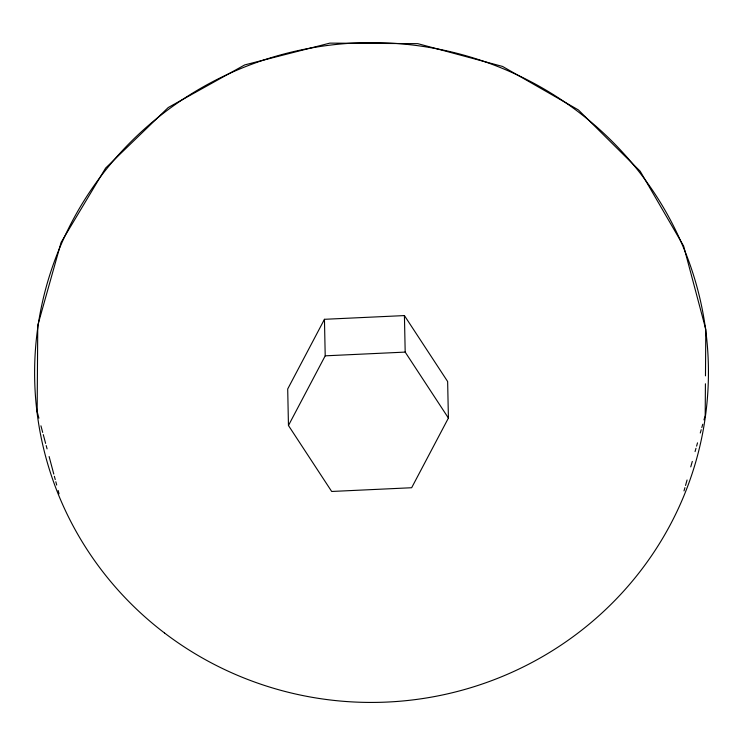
<?xml version="1.0" encoding="UTF-8"?>
<svg xmlns="http://www.w3.org/2000/svg" width="743" height="743" viewBox="0 0 743 743"><rect width="100%" height="100%" fill="white"/><g stroke="black" fill="none" stroke-linecap="round" stroke-linejoin="round"><path stroke-width="1.11" d="M705.423 383.787L705.2 415.513L703.974 419.888M705.478 375.856L705.804 329.39L683.634 246.063L640.178 171.215L578.416 109.955L502.556 66.443L417.761 43.651L329.808 43.131L244.698 64.92L168.224 107.54L105.608 168.076L61.102 242.404L37.754 325.453L37.15 411.585L38.905 418.16M684.006 490.919L684.925 487.64M685.538 485.458L687.071 479.997M690.758 466.883L692.3 461.412M695.067 451.577L695.987 448.298M696.6 446.116L697.519 442.837M700.287 433.002L701.206 429.723M701.819 427.541L702.748 424.262M324.45 319.304L287.699 388.988L288.46 425.507L331.684 491.467L411.659 487.733L448.41 418.058L447.639 381.531L404.424 315.58L324.45 319.304L325.211 355.832L288.46 425.507M325.211 355.832L405.186 352.098L448.41 418.058M40.939 425.832L42.695 432.417M43.28 434.609L45.611 443.376M46.196 445.568L47.069 448.856M49.112 456.536L53.784 474.071M54.369 476.263L55.242 479.56M55.827 481.752L56.7 485.04M58.158 490.519L59.031 493.807M404.424 315.58L405.186 352.098M164.584 633.045A336.923 329.92 -1.2 0 0 705.246 417.547A336.923 329.92 -1.2 0 0 244.735 66.954A336.923 329.92 -1.2 0 0 164.584 633.045"/></g></svg>
